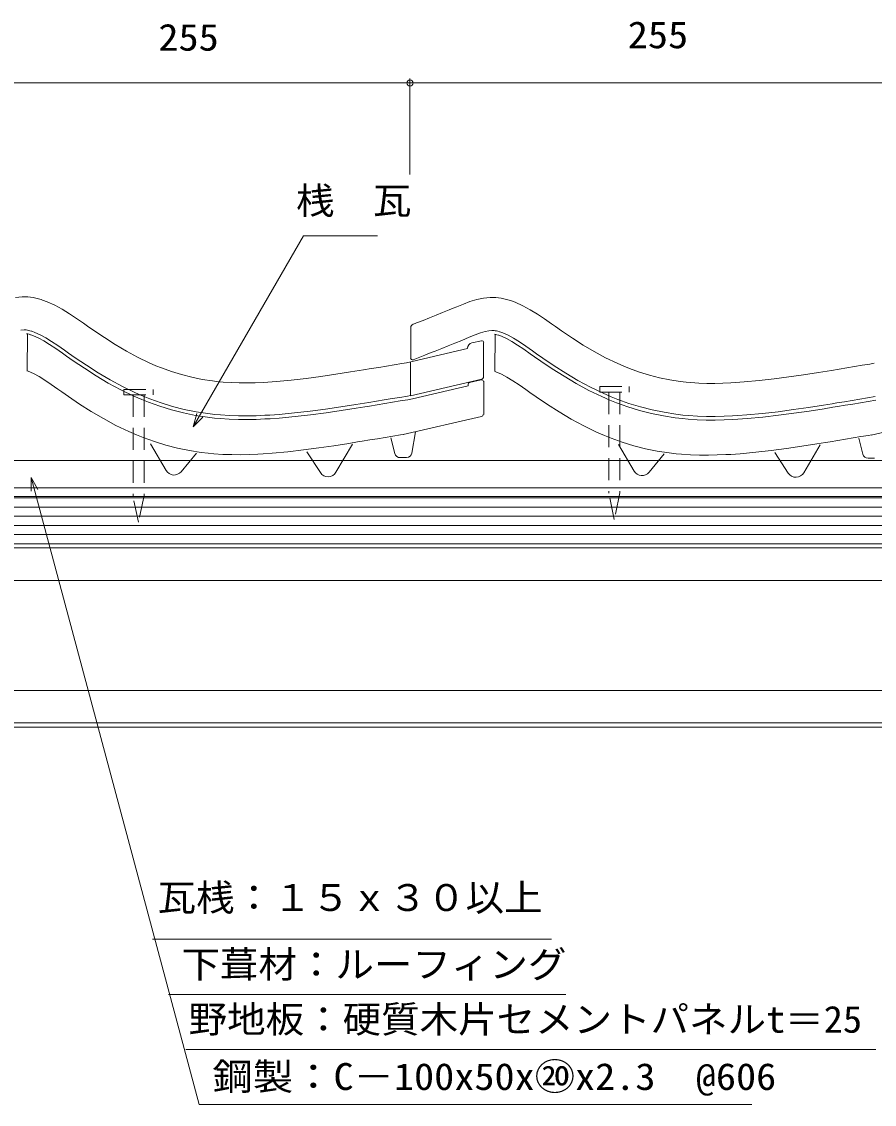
# Model space of a CAD drawing. Units: millimetres, scale not verified. Extents: x -575 to 590, y -286 to 306.
# Drawn here: x -277 to 188, y -286 to 304 of the extents above; entities that cross this region are included whole.
import ezdxf
from ezdxf.enums import TextEntityAlignment as Align

# ---------------------------------------------------------------- set-up
doc = ezdxf.new("R2010")
doc.units = ezdxf.units.MM
doc.header["$LTSCALE"] = 10
doc.linetypes.add('DASHED1', pattern=[1.8, 1.2, -0.6])
doc.linetypes.add('DASHED3', pattern=[4, 3, -1])
for name, color, linetype, lineweight in [('0-0_LAYER001', 4, 'Continuous', 18), ('0-1_LAYER003', 7, 'Continuous', 18), ('0-2_LAYER004', 2, 'Continuous', 18), ('0-3_LAYER007', 2, 'Continuous', 18)]:
    doc.layers.add(name, color=color, linetype=linetype, lineweight=lineweight)
doc.styles.add('ＭＳ ゴシック', font='')
doc.styles.get('ＭＳ ゴシック').set_extended_font_data('MS Gothic')

msp = doc.modelspace()

# ---------------------------------------------------------------- linework, layer by layer
at = {"layer": '0-0_LAYER001'}
for p, q in [((-65.06, 137.31), (-65.06, 120.77)), ((-63.8, 139.16), (-62.67, 139.61)), ((-274.55, 134.02), (-274.51, 134.01)), ((-274.51, 134.01), (-273.92, 133.89)), ((-274.18, 133.92), (-274.36, 113.75)), ((-273.92, 133.89), (-273.27, 133.73)), ((-273.27, 133.73), (-272.48, 133.5)), ((-272.48, 133.5), (-272.3, 133.44)), ((-272.3, 133.44), (-270.83, 132.91)), ((-270.83, 132.91), (-268, 131.64)), ((-268, 131.64), (-265.14, 130.09)), ((-265.14, 130.09), (-262.02, 128.16)), ((-26.48, 130.22), (-31.72, 129.01)), ((-19.34, 133.74), (-19.3, 133.73)), ((-19.3, 133.73), (-18.71, 133.62)), ((-18.97, 133.64), (-19.15, 113.47)), ((-18.71, 133.62), (-18.06, 133.45)), ((-18.06, 133.45), (-17.27, 133.22)), ((-17.27, 133.22), (-17.09, 133.17)), ((-17.09, 133.17), (-15.62, 132.63)), ((-15.62, 132.63), (-12.79, 131.37)), ((-12.79, 131.37), (-9.93, 129.81)), ((-262.02, 128.16), (-258.65, 125.9)), ((-258.65, 125.9), (-255.03, 123.36)), ((-67.29, 118.21), (-34.04, 125.92)), ((-25.33, 129.29), (-25.33, 110.21)), ((-9.93, 129.81), (-6.81, 127.88)), ((-6.81, 127.88), (-3.44, 125.62)), ((-3.44, 125.62), (0.18, 123.08)), ((-255.03, 123.36), (-252.8, 121.78)), ((-252.8, 121.78), (-249.25, 119.32)), ((-249.25, 119.32), (-243.07, 115.16)), ((-65.27, 118.68), (-65.27, 100.21)), ((-63.76, 119.83), (-57.36, 122.35)), ((0.18, 123.08), (2.41, 121.51)), ((2.41, 121.51), (5.96, 119.04)), ((5.96, 119.04), (12.14, 114.88)), ((-274.51, 113.88), (-273.76, 113.61)), ((-273.76, 113.61), (-270.8, 112.28)), ((-270.8, 112.28), (-267.81, 110.66)), ((-243.07, 115.16), (-236.66, 111.07)), ((-19.3, 113.6), (-18.55, 113.33)), ((-18.55, 113.33), (-15.59, 112)), ((12.14, 114.88), (18.55, 110.8)), ((-267.81, 110.66), (-264.62, 108.68)), ((-264.62, 108.68), (-261.2, 106.38)), ((-261.2, 106.38), (-257.56, 103.83)), ((-236.66, 111.07), (-230.02, 107.14)), ((-230.02, 107.14), (-223.13, 103.41)), ((-26.19, 109.26), (-65.27, 100.21)), ((-33.77, 106.49), (-33.78, 105.64)), ((-33, 107.45), (-26.66, 108.92)), ((-25.22, 108.22), (-25.22, 90.05)), ((-15.59, 112), (-12.6, 110.38)), ((-12.6, 110.38), (-9.41, 108.4)), ((-9.41, 108.4), (-5.99, 106.11)), ((18.55, 110.8), (25.19, 106.86)), ((25.19, 106.86), (32.08, 103.13)), ((-257.56, 103.83), (-255.33, 102.26)), ((-255.33, 102.26), (-251.81, 99.81)), ((-223.13, 103.41), (-216.06, 100)), ((-64.09, 98.55), (-33.78, 105.64)), ((-5.99, 106.11), (-2.35, 103.55)), ((-2.35, 103.55), (-0.12, 101.98)), ((-0.12, 101.98), (3.4, 99.53)), ((32.08, 103.13), (39.15, 99.72)), ((-251.81, 99.81), (-245.66, 95.67)), ((-245.66, 95.67), (-239.29, 91.62)), ((-216.06, 100), (-211.7, 98.1)), ((-211.7, 98.1), (-208.01, 96.63)), ((-208.01, 96.63), (-201.84, 94.43)), ((-90.01, 94.18), (-87.55, 94.58)), ((-87.55, 94.58), (-83.35, 95.27)), ((-83.35, 95.27), (-79.14, 95.96)), ((-79.14, 95.96), (-74.94, 96.65)), ((-74.94, 96.65), (-70.75, 97.35)), ((-70.75, 97.35), (-66.56, 98.04)), ((-66.56, 98.04), (-64.13, 98.45)), ((3.4, 99.53), (9.55, 95.39)), ((9.55, 95.39), (15.92, 91.34)), ((39.15, 99.72), (43.51, 97.83)), ((43.51, 97.83), (47.2, 96.35)), ((47.2, 96.35), (53.37, 94.15)), ((167.66, 94.3), (171.86, 94.99)), ((171.86, 94.99), (176.07, 95.68)), ((176.07, 95.68), (180.27, 96.37)), ((180.27, 96.37), (184.46, 97.07)), ((184.46, 97.07), (188.65, 97.77)), ((-239.29, 91.62), (-232.72, 87.72)), ((-201.84, 94.43), (-195.48, 92.48)), ((-195.48, 92.48), (-189.02, 90.82)), ((-189.02, 90.82), (-182.47, 89.47)), ((-182.47, 89.47), (-175.96, 88.45)), ((-136.73, 88.04), (-128.17, 88.82)), ((-128.17, 88.82), (-119.66, 89.8)), ((-119.66, 89.8), (-111.25, 90.91)), ((-111.25, 90.91), (-102.94, 92.13)), ((-102.94, 92.13), (-94.74, 93.42)), ((-94.74, 93.42), (-90.01, 94.18)), ((-26.37, 88.91), (-69.19, 78.99)), ((15.92, 91.34), (22.49, 87.44)), ((53.37, 94.15), (59.73, 92.2)), ((59.73, 92.2), (66.19, 90.54)), ((66.19, 90.54), (72.74, 89.19)), ((72.74, 89.19), (79.25, 88.17)), ((127.04, 88.55), (135.55, 89.52)), ((135.55, 89.52), (143.96, 90.64)), ((143.96, 90.64), (152.27, 91.86)), ((152.27, 91.86), (160.47, 93.14)), ((160.47, 93.14), (165.2, 93.9)), ((165.2, 93.9), (167.66, 94.3)), ((228.84, 88.63), (186.02, 78.71)), ((-232.72, 87.72), (-225.9, 84.03)), ((-225.9, 84.03), (-218.91, 80.65)), ((-175.96, 88.45), (-172.03, 87.98)), ((-172.03, 87.98), (-168.97, 87.7)), ((-168.97, 87.7), (-164.02, 87.38)), ((-164.02, 87.38), (-159.05, 87.23)), ((-159.05, 87.23), (-154.14, 87.21)), ((-154.14, 87.21), (-149.32, 87.32)), ((-149.32, 87.32), (-144.59, 87.52)), ((-144.59, 87.52), (-141.79, 87.68)), ((-141.79, 87.68), (-136.73, 88.04)), ((22.49, 87.44), (29.31, 83.75)), ((29.31, 83.75), (36.3, 80.38)), ((79.25, 88.17), (83.18, 87.71)), ((83.18, 87.71), (86.24, 87.42)), ((86.24, 87.42), (91.19, 87.11)), ((91.19, 87.11), (96.16, 86.95)), ((96.16, 86.95), (101.07, 86.93)), ((101.07, 86.93), (105.89, 87.04)), ((105.89, 87.04), (110.62, 87.24)), ((110.62, 87.24), (113.42, 87.4)), ((113.42, 87.4), (118.48, 87.76)), ((118.48, 87.76), (127.04, 88.55)), ((-218.91, 80.65), (-214.61, 78.79)), ((-214.61, 78.79), (-210.98, 77.34)), ((-210.98, 77.34), (-204.9, 75.17)), ((-83.15, 76.77), (-78.95, 77.46)), ((-78.95, 77.46), (-74.76, 78.16)), ((-73.68, 68.68), (-75.92, 77.25)), ((-74.76, 78.16), (-70.57, 78.86)), ((-70.57, 78.86), (-68.96, 79.12)), ((-64.4, 68.94), (-62.47, 80.55)), ((36.3, 80.38), (40.6, 78.51)), ((40.6, 78.51), (44.23, 77.06)), ((44.23, 77.06), (50.31, 74.89)), ((172.06, 76.49), (176.26, 77.19)), ((176.26, 77.19), (180.45, 77.88)), ((181.53, 68.4), (179.29, 76.97)), ((180.45, 77.88), (184.64, 78.58)), ((184.64, 78.58), (186.25, 78.85)), ((-198.47, 59.42), (-207, 73.95)), ((-204.9, 75.17), (-198.62, 73.24)), ((-198.62, 73.24), (-192.25, 71.61)), ((-192.25, 71.61), (-185.79, 70.28)), ((-123.59, 70.62), (-115.21, 71.73)), ((-115.21, 71.73), (-106.93, 72.95)), ((-106.93, 72.95), (-98.73, 74.23)), ((-105.84, 58.49), (-96.9, 73.73)), ((-98.73, 74.23), (-94.01, 74.99)), ((-94.01, 74.99), (-91.56, 75.39)), ((-91.56, 75.39), (-87.35, 76.08)), ((-87.35, 76.08), (-83.15, 76.77)), ((56.74, 59.14), (48.21, 73.67)), ((50.31, 74.89), (56.59, 72.96)), ((56.59, 72.96), (62.96, 71.33)), ((62.96, 71.33), (69.42, 70)), ((131.62, 70.34), (140, 71.46)), ((140, 71.46), (148.28, 72.67)), ((148.28, 72.67), (156.48, 73.95)), ((149.37, 58.21), (158.31, 73.45)), ((156.48, 73.95), (161.2, 74.72)), ((161.2, 74.72), (163.65, 75.11)), ((163.65, 75.11), (167.86, 75.8)), ((167.86, 75.8), (172.06, 76.49)), ((-190.3, 58.77), (-181.99, 68.83)), ((-185.79, 70.28), (-179.37, 69.27)), ((-179.37, 69.27), (-175.5, 68.81)), ((-175.5, 68.81), (-172.5, 68.54)), ((-172.5, 68.54), (-167.6, 68.22)), ((-167.6, 68.22), (-162.69, 68.07)), ((-162.69, 68.07), (-157.85, 68.05)), ((-157.85, 68.05), (-153.06, 68.16)), ((-153.06, 68.16), (-148.38, 68.36)), ((-148.38, 68.36), (-145.6, 68.52)), ((-145.6, 68.52), (-140.57, 68.87)), ((-140.57, 68.87), (-132.06, 69.65)), ((-132.06, 69.65), (-123.59, 70.62)), ((-114.35, 58.3), (-121.68, 69.6)), ((-67.36, 66.44), (-70.78, 66.44)), ((64.91, 58.49), (73.22, 68.55)), ((69.42, 70), (75.84, 68.99)), ((75.84, 68.99), (79.71, 68.53)), ((79.71, 68.53), (82.71, 68.26)), ((82.71, 68.26), (87.61, 67.94)), ((87.61, 67.94), (92.52, 67.79)), ((92.52, 67.79), (97.36, 67.77)), ((97.36, 67.77), (102.15, 67.88)), ((102.15, 67.88), (106.83, 68.08)), ((106.83, 68.08), (109.61, 68.24)), ((109.61, 68.24), (114.64, 68.6)), ((114.64, 68.6), (123.15, 69.38)), ((123.15, 69.38), (131.62, 70.34)), ((140.86, 58.02), (133.53, 69.32)), ((187.85, 66.16), (184.43, 66.16))]:
    msp.add_line(p, q, dxfattribs=at)
at = {"layer": '0-0_LAYER001', "color": 2, "linetype": 'DASHED1'}
for p, q in [((-216.53, 100.61), (-216.53, 45.47)), ((-210.53, 100.61), (-210.53, 45.72)), ((43.03, 102.19), (43.03, 47.04)), ((49.03, 102.19), (49.03, 47.29)), ((49.03, 47.29), (45.98, 32.78)), ((-213.58, 31.21), (-216.53, 45.47)), ((-210.53, 45.72), (-213.58, 31.21)), ((45.98, 32.78), (43.03, 47.04)), ((383.98, -0.54), (-566.08, -0.54)), ((383.98, -60.54), (-566.08, -60.54))]:
    msp.add_line(p, q, dxfattribs=at)
at = {"layer": '0-0_LAYER001', "color": 2}
for p, q in [((-272.14, 55.61), (-180.51, -286.34)), ((-566.08, 19.46), (438.98, 19.46)), ((383.98, 17.16), (-566.08, 17.16)), ((383.98, -78.24), (-566.08, -78.24)), ((-566.08, -80.54), (383.98, -80.54)), ((-205.86, -196.28), (11.67, -196.28)), ((-197.23, -226.38), (19.48, -226.38)), ((-187.69, -256.47), (180.9, -256.47)), ((-180.51, -286.34), (121.02, -286.34))]:
    msp.add_line(p, q, dxfattribs=at)
at = {"layer": '0-0_LAYER001', "color": 1}
for p, q in [((-566.08, 39.46), (438.98, 39.46)), ((-566.08, 34.46), (438.98, 34.46)), ((-566.08, 29.46), (438.98, 29.46)), ((-566.08, 24.46), (438.98, 24.46))]:
    msp.add_line(p, q, dxfattribs=at)
at = {"layer": '0-0_LAYER001'}
for points in [[(-280.63, 153.73), (-276.93, 154.13), (-274.77, 154.13), (-273.92, 154.08), (-272.45, 153.93), (-270.99, 153.71), (-269.53, 153.41), (-268.08, 153.05), (-266.65, 152.64), (-265.83, 152.37), (-263.32, 151.46), (-259.13, 149.59), (-255.1, 147.4), (-251.18, 144.97), (-247.33, 142.39), (-243.53, 139.72), (-241.32, 138.17), (-237.96, 135.83), (-232.11, 131.89), (-226.19, 128.12), (-220.16, 124.55), (-214.02, 121.22), (-207.73, 118.18), (-204.01, 116.57), (-200.93, 115.34), (-195.54, 113.41), (-190.06, 111.74), (-184.51, 110.31)], [(-62.67, 139.61), (-61.86, 139.93), (-58.33, 141.32), (-54.79, 142.72), (-51.25, 144.13), (-47.68, 145.57), (-44.09, 147.03), (-42, 147.89), (-39.93, 148.75), (-36.35, 150.2), (-32.73, 151.53), (-29.09, 152.65), (-25.42, 153.46), (-21.72, 153.85), (-19.56, 153.85), (-18.71, 153.8), (-17.24, 153.65), (-15.78, 153.43), (-14.32, 153.13), (-12.87, 152.77), (-11.44, 152.36), (-10.62, 152.1), (-8.11, 151.18), (-3.92, 149.31), (0.11, 147.12), (4.03, 144.69), (7.88, 142.11), (11.68, 139.44), (13.89, 137.89), (17.25, 135.55), (23.1, 131.61), (29.02, 127.84), (35.05, 124.27), (41.19, 120.94), (47.48, 117.9), (51.2, 116.29), (54.28, 115.06), (59.67, 113.14), (65.15, 111.46), (70.7, 110.03)], [(-277.74, 135.94), (-275.96, 136.13), (-275.28, 136.13), (-275.36, 136.13), (-274.75, 136.07), (-274.15, 135.98), (-273.48, 135.84), (-272.75, 135.66), (-271.9, 135.42), (-271.65, 135.34), (-270.08, 134.77), (-267.12, 133.44), (-264.13, 131.82), (-260.94, 129.84), (-257.52, 127.54), (-253.88, 124.99), (-251.65, 123.42), (-248.12, 120.97), (-241.97, 116.83), (-235.61, 112.78), (-229.04, 108.88), (-222.22, 105.19), (-215.23, 101.82), (-210.93, 99.95), (-207.3, 98.5), (-201.21, 96.33), (-194.94, 94.4), (-188.57, 92.77)], [(-57.33, 122.37), (-55.28, 123.18), (-51.73, 124.57), (-48.16, 125.99), (-44.55, 127.42), (-40.92, 128.88), (-37.26, 130.37), (-35.12, 131.26), (-33.11, 132.09), (-29.85, 133.41), (-26.97, 134.47), (-24.52, 135.23), (-22.53, 135.66), (-20.75, 135.85), (-20.07, 135.85), (-20.15, 135.86), (-19.54, 135.79), (-18.94, 135.7), (-18.27, 135.57), (-17.54, 135.38), (-16.69, 135.14), (-16.44, 135.06), (-14.87, 134.49), (-11.91, 133.16), (-8.92, 131.54), (-5.73, 129.56), (-2.31, 127.27), (1.33, 124.71), (3.56, 123.14), (7.09, 120.69), (13.24, 116.55), (19.6, 112.5), (26.17, 108.6), (32.99, 104.91), (39.98, 101.54), (44.28, 99.67), (47.91, 98.23), (54, 96.05), (60.27, 94.12), (66.64, 92.49)], [(-184.51, 110.31), (-178.89, 109.15), (-173.23, 108.26), (-169.94, 107.88), (-167.42, 107.64), (-163.06, 107.36), (-158.7, 107.23), (-154.33, 107.21), (-149.97, 107.31), (-145.6, 107.5), (-143.07, 107.64), (-138.35, 107.98), (-130.22, 108.72), (-122.11, 109.65), (-114.02, 110.72), (-105.94, 111.91), (-97.88, 113.17), (-93.2, 113.92), (-90.77, 114.32), (-86.58, 115), (-82.4, 115.69), (-78.21, 116.38), (-74.03, 117.08), (-69.84, 117.77), (-67.41, 118.18)], [(70.7, 110.03), (76.32, 108.87), (81.98, 107.99), (85.27, 107.6), (87.79, 107.37), (92.15, 107.09), (96.51, 106.95), (100.88, 106.93), (105.24, 107.03), (109.61, 107.22), (112.14, 107.36), (116.86, 107.7), (124.99, 108.44), (133.1, 109.37), (141.19, 110.44), (149.27, 111.63), (157.34, 112.89), (162.01, 113.65), (164.44, 114.04), (168.63, 114.72), (172.81, 115.41), (177, 116.11), (181.18, 116.8), (185.37, 117.49), (187.8, 117.9)], [(-188.57, 92.77), (-182.11, 91.44), (-175.68, 90.43), (-171.82, 89.97), (-168.82, 89.7), (-163.92, 89.38), (-159.01, 89.23), (-154.16, 89.21), (-149.38, 89.32), (-144.7, 89.52), (-141.92, 89.68), (-136.89, 90.03), (-128.38, 90.81), (-119.9, 91.78), (-111.53, 92.89), (-103.24, 94.11), (-95.05, 95.39), (-90.33, 96.15), (-87.88, 96.55), (-83.67, 97.24), (-79.47, 97.93), (-75.27, 98.62), (-71.08, 99.32), (-66.89, 100.02), (-65.27, 100.29)], [(66.64, 92.49), (73.1, 91.16), (79.53, 90.15), (83.39, 89.69), (86.39, 89.42), (91.29, 89.1), (96.2, 88.95), (101.05, 88.93), (105.83, 89.04), (110.51, 89.24), (113.29, 89.4), (118.32, 89.76), (126.83, 90.54), (135.31, 91.5), (143.68, 92.62), (151.97, 93.83), (160.16, 95.12), (164.89, 95.88), (167.34, 96.27), (171.54, 96.96), (175.74, 97.65), (179.94, 98.35), (184.13, 99.04), (188.32, 99.74)]]:
    msp.add_lwpolyline(points, dxfattribs=at)
at = {"layer": '0-0_LAYER001', "color": 2, "linetype": 'DASHED1'}
for points in [[(-221.53, 103.61), (-205.53, 103.61), (-205.53, 100.61)], [(-221.53, 103.61), (-221.53, 100.61), (-205.53, 100.61)], [(38.03, 105.19), (54.03, 105.19), (54.03, 102.19)], [(38.03, 105.19), (38.03, 102.19), (54.03, 102.19)]]:
    msp.add_lwpolyline(points, dxfattribs=at)
at = {"layer": '0-0_LAYER001', "color": 2}
msp.add_lwpolyline([(-272.14, 48.11), (-272.14, 55.61), (-268.39, 49.12)], dxfattribs=at)
at = {"layer": '0-0_LAYER001'}
for centre, radius, start, end in [((-63.06, 137.31), 2, 111.74902, 180), ((-26.25, 129.24), 1, 359.5, 103.0288), ((-31.04, 126.08), 3, 103.0288, 179.5), ((-64.12, 120.76), 1, 179.5, 291.53166), ((-32.77, 106.48), 1, 103.08296, 179.5), ((-26.44, 107.95), 1, 359.5, 103.08296), ((-26.42, 110.23), 1, 283.04497, 359.5), ((-26.59, 89.89), 1, 283.04497, 359.5), ((-70.78, 69.44), 3, 194.67639, 270), ((-67.36, 69.44), 3, 270, 350.53767), ((184.43, 69.16), 3, 194.67639, 270), ((-194.15, 61.95), 5, 210.42578, 320.47001), ((61.06, 61.67), 5, 210.42578, 320.47001), ((-110.16, 61.01), 5, 212.93986, 329.61716), ((145.05, 60.74), 5, 212.93986, 329.61716)]:
    msp.add_arc(centre, radius, start, end, dxfattribs=at)
at = {"layer": '0-1_LAYER003', "color": 2}
for p, q in [((-65.48, 273.34), (-65.48, 220.84)), ((-65.48, 270.84), (-319.91, 270.84)), ((190.09, 270.84), (-65.48, 270.84)), ((-561.45, 44.46), (438.98, 44.46))]:
    msp.add_line(p, q, dxfattribs=at)
at = {"layer": '0-1_LAYER003'}
for p, q in [((-65.48, 220.84), (-65.48, 273.34)), ((-318.21, 270.84), (488.09, 270.84)), ((-123.6, 187.38), (-83.1, 187.38)), ((-183.71, 83.27), (-181.77, 90.52)), ((-272.14, 55.61), (-272.14, 48.11)), ((-272.14, 55.61), (-268.39, 49.12)), ((-272.14, 55.61), (-180.51, -286.34)), ((438.98, 49.94), (-566.08, 49.94)), ((-566.08, 45.24), (434.5, 45.24)), ((438.98, 44.46), (-566.08, 44.46)), ((-566.08, 19.46), (438.98, 19.46)), ((383.98, 17.16), (-566.08, 17.16)), ((-566.08, -0.54), (383.98, -0.54)), ((-566.08, -60.54), (383.98, -60.54)), ((383.98, -78.24), (-566.08, -78.24)), ((383.98, -80.54), (-566.08, -80.54)), ((-204.64, -196.28), (3.86, -196.28)), ((-197.23, -226.38), (19.48, -226.38)), ((-187.69, -256.47), (188.71, -256.47)), ((-180.51, -286.34), (114.51, -286.34))]:
    msp.add_line(p, q, dxfattribs=at)
at = {"layer": '0-1_LAYER003', "color": 2}
for points in [[(-183.71, 83.27), (-123.6, 187.38), (-83.1, 187.38)], [(-178.4, 88.57), (-183.71, 83.27), (-181.77, 90.52)]]:
    msp.add_lwpolyline(points, dxfattribs=at)
at = {"layer": '0-1_LAYER003'}
for points in [[(-123.6, 187.38), (-183.71, 83.27), (-178.4, 88.57)], [(-566.08, 64.94), (438.98, 64.94), (438.98, 80.46), (463.98, 80.46), (463.98, -115.8)]]:
    msp.add_lwpolyline(points, dxfattribs=at)
at = {"layer": '0-1_LAYER003', "color": 2}
msp.add_circle((-65.48, 270.84), 1.7, dxfattribs=at)
msp.add_circle((-65.48, 270.84), 1.7, dxfattribs=at)
at = {"layer": '0-2_LAYER004'}
msp.add_line((438.98, 49.94), (-566.08, 49.94), dxfattribs=at)
at = {"layer": '0-2_LAYER004', "linetype": 'DASHED3'}
msp.add_line((434.5, 45.24), (-566.08, 45.24), dxfattribs=at)
at = {"layer": '0-3_LAYER007'}
msp.add_line((438.98, 64.94), (-566.08, 64.94), dxfattribs=at)

# ---------------------------------------------------------------- texts
at = {"layer": '0-0_LAYER001', "color": 7, "style": 'ＭＳ ゴシック'}
for s, width, p in [('瓦桟：１５ｘ３０以上', 1.05, (-203.12, -185.26)), ('下葺材：ルーフィング', 1.05, (-190.1, -221.71)), ('野地板：硬質木片セメントパネルt＝25', 1.05, (-186.2, -251.65)), ('鋼製：C－100x50x⑳x2.3\u3000@606', 1.1, (-173.18, -282.89))]:
    msp.add_text(s, height=14.66, dxfattribs=dict(at, width=width)).set_placement(p, align=Align.BOTTOM_LEFT)
at = {"layer": '0-1_LAYER003', "style": 'ＭＳ ゴシック'}
for s, width, p in [('255', 1.1, (-202.69, 284.05)), ('255', 1.1, (53.34, 285.37)), ('桟\u3000瓦', 1.05, (-127.62, 194.86))]:
    msp.add_text(s, height=14.66, dxfattribs=dict(at, width=width)).set_placement(p, align=Align.BOTTOM_LEFT)

doc.saveas('drawing.dxf')
